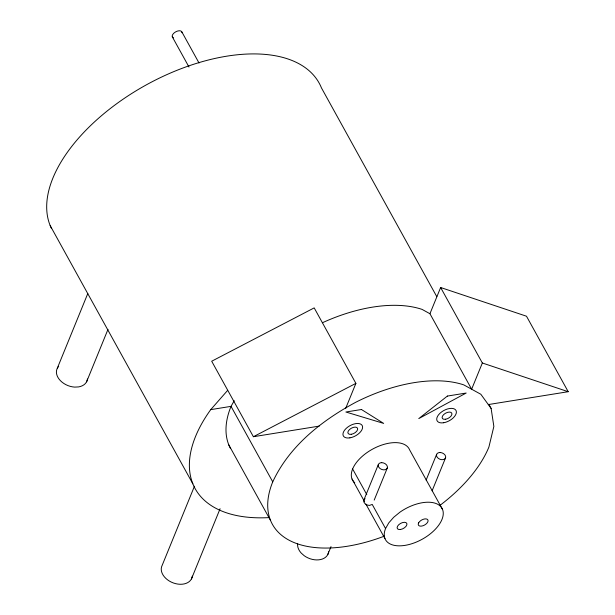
<?xml version="1.0" encoding="UTF-8"?>
<svg xmlns="http://www.w3.org/2000/svg" width="615" height="615" viewBox="0 0 615 615"><rect width="100%" height="100%" fill="white"/><g stroke="black" fill="none" stroke-linecap="round" stroke-linejoin="round"><path stroke-width="0.92" d="M57.333 368.177L87.814 293.486M86.584 381.823L107.994 329.363M194.471 486.188L162.176 565.331A16.159 11.324 22.2 0 0 173.438 582.989A16.159 11.324 22.2 0 0 192.303 576.14M191.426 578.969L220.093 508.728M345.738 408.268L355.893 383.368L314.188 307.884L211.691 361.228L253.395 436.719L319.185 426.118M327.749 554.622L331.016 546.62M440.64 287.512L482.345 362.996L471.644 389.21L429.939 313.727L440.64 287.512L526.494 316.218L568.199 391.701L488.31 404.57M363.872 500.018L378.386 464.448M374.197 500.095L387.266 468.084M426.134 480.069L436.658 454.285M432.107 490.824L445.529 457.929M234.23 400.719L231.032 406.361A123.876 66.681 -28.9 0 0 230.364 448.25M384.36 536.149A123.876 66.681 -28.9 0 1 272.737 481.853C289.373 446.013 321.63 420.652 355.693 402.295A123.876 66.681 -28.9 0 1 463.779 384.882L480.853 394.276L491.116 408.445L493.86 426.441L488.91 447.02A123.876 66.681 -28.9 0 1 439.856 505.445M442.523 509.42A32.318 17.397 -28.9 0 1 412.634 543.468A32.318 17.397 -28.9 0 1 385.551 528.569L388.765 522.896L393.685 517.292L399.973 512.149A32.318 17.397 -28.9 0 1 442.523 509.42L409.598 449.826A32.318 17.397 -28.9 0 0 370.568 450.272A32.318 17.397 -28.9 0 0 354.724 482.737M269.016 517.607A152.335 82.003 -28.9 0 1 210.73 409.636L227.642 390.371M253.395 436.719L355.893 383.368M210.73 409.636L231.032 406.361L272.737 481.853M482.345 362.996L568.199 391.701M429.939 313.727L422.067 309.391A123.876 66.681 -28.9 0 0 322.514 322.698M436.796 296.668L321.445 87.891A152.335 82.003 -28.9 0 0 152.612 81.503A152.335 82.003 -28.9 0 0 51.306 228.142M488.802 404.255L491.116 408.445M181.879 31.949L199.037 63.007M172.292 36.815L188.99 67.035M352.626 468.976L366.778 494.575M352.049 479.039L364.572 501.702M365.963 504.215L384.975 538.632M228.818 444.929L270.531 520.421M50.176 225.59L192.856 483.836M385.551 528.569L372.221 504.431L369.415 505.438L367.032 504.946A4.797 3.359 22.2 0 1 365.11 498.704M173.476 37.838A5.389 2.898 -28.9 0 1 175.375 32.018A5.389 2.898 -28.9 0 1 182.002 32.733M87.461 378.994A16.159 11.324 22.2 0 1 78.543 386.92L74.669 387.104A16.159 11.324 22.2 0 1 59.117 379.178A16.159 11.324 22.2 0 1 58.656 366.348M328.633 551.786A16.159 11.324 22.2 0 1 304.21 555.722L301.212 553.077A16.159 11.324 22.2 0 1 297.629 543.806M418.692 522.781L418.308 523.711A5.389 2.898 -28.9 0 0 421.675 526.071A5.389 2.898 -28.9 0 0 427.61 522.243L427.994 521.312A5.389 2.898 -28.9 0 0 424.627 518.952A5.389 2.898 -28.9 0 0 418.692 522.781M447.382 396.068L418.777 418.592L466.185 393.039L447.382 396.068M361.443 409.505L345.899 412.012L383.668 423.404L361.443 409.505M439.986 452.502L438.864 452.625A4.797 3.359 22.2 0 0 438.372 458.406A4.797 3.359 22.2 0 0 445.629 457.652A4.797 3.359 22.2 0 0 439.986 452.502M381.715 462.665L380.593 462.78A4.797 3.359 22.2 0 0 380.101 468.569A4.797 3.359 22.2 0 0 387.358 467.807A4.797 3.359 22.2 0 0 381.715 462.665M443.653 422.743A10.77 5.796 -28.9 0 0 456.146 410.759A10.77 5.796 -28.9 0 0 439.871 413.38A10.77 5.796 -28.9 0 0 443.653 422.743M349.874 437.849A10.77 5.796 -28.9 0 0 362.366 425.872A10.77 5.796 -28.9 0 0 346.091 428.494A10.77 5.796 -28.9 0 0 349.874 437.849M351.326 434.298A5.389 2.898 -28.9 0 0 357.576 428.301A5.389 2.898 -28.9 0 0 349.435 429.616A5.389 2.898 -28.9 0 0 351.326 434.298M445.683 419.238A5.389 2.898 -28.9 0 0 451.794 413.203A5.389 2.898 -28.9 0 0 443.599 414.656A5.389 2.898 -28.9 0 0 445.683 419.238M400.573 529.477A5.389 2.898 -28.9 0 0 406.815 523.48A5.389 2.898 -28.9 0 0 398.681 524.795A5.389 2.898 -28.9 0 0 400.573 529.477"/></g></svg>
